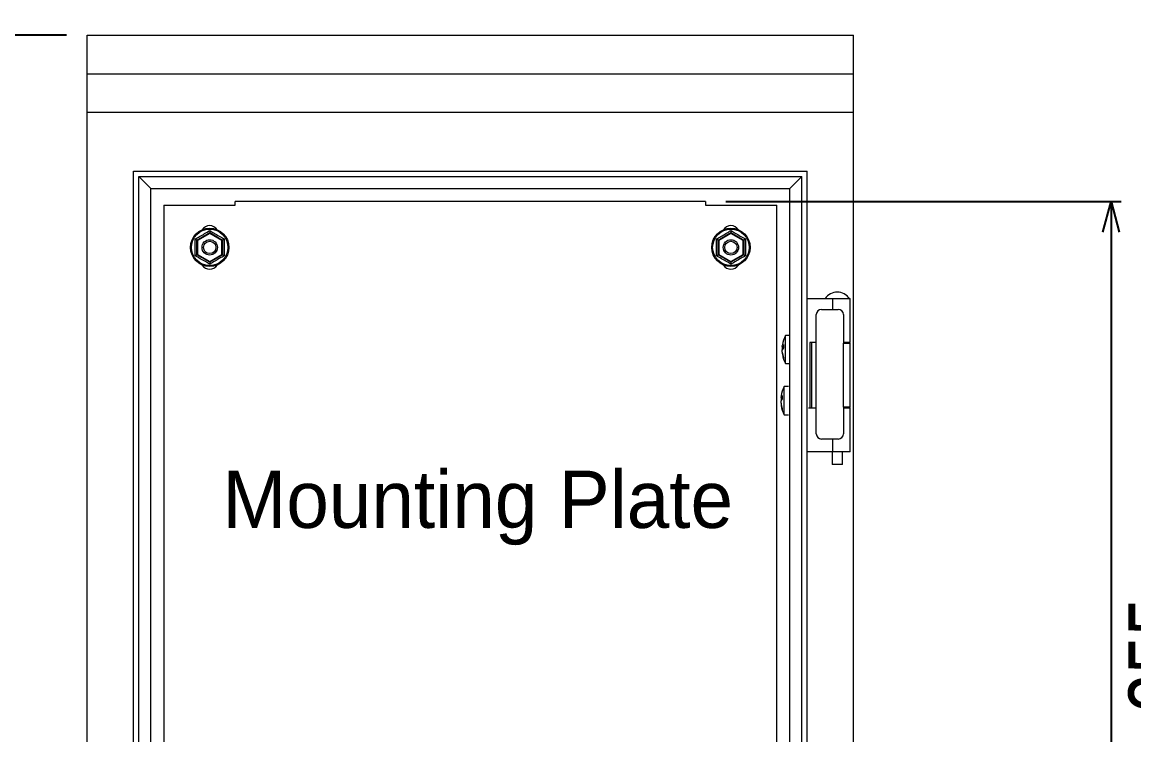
# Model space of a CAD drawing. Header units: millimetres. Extents: x 2263 to 4834, y 1210 to 3036.
# Drawn here: x 3538.7 to 3973.7, y 2434.6 to 2713.4 of the extents above; entities that cross this region are included whole.
import ezdxf

# ---------------------------------------------------------------- set-up
doc = ezdxf.new("R2010")
doc.units = ezdxf.units.MM
doc.layers.add('BUSBAR', color=3, linetype='Continuous')
doc.layers.add('GR1-1', color=3, linetype='Continuous')
doc.styles.add('ISOCP', font='angsau.ttf', dxfattribs={"height": 40})
doc.styles.add('TAMCO', font='cordia.shx', dxfattribs={"width": 0.8, "height": 25})
doc.dimstyles.new('TAMCO', dxfattribs={"dimtxt": 25, "dimasz": 12, "dimexe": 4, "dimexo": 8, "dimgap": 7, "dimtad": 2, "dimdec": 1, "dimdsep": 46, "dimtxsty": 'TAMCO', "dimblk": 'OPEN30', "dimcen": 2.5, "dimclrd": 4, "dimclre": 4, "dimclrt": 3, "dimadec": 0, "dimazin": 0, "dimtfac": 1, "dimtdec": 1, "dimtmove": 0, "dimatfit": 3, "dimldrblk": 'OPEN30', "dimfxl": 1, "dimarcsym": 0})

# ---------------------------------------------------------------- blocks, each defined once
blk = doc.blocks.new('_Open30')
at = {"color": 0, "linetype": 'ByBlock', "lineweight": -2}
for p, q in [((-1, 0.268), (0, 0)), ((0, 0), (-1, -0.268)), ((0, 0), (-1, 0))]:
    blk.add_line(p, q, dxfattribs=at)
blk = doc.blocks.new('*D42')
at = {"color": 4, "linetype": 'ByBlock', "lineweight": -2}
for p, q in [((3814.04, 2643.33), (3968.81, 2643.33)), ((3964.81, 2631.33), (3964.81, 2300.33)), ((3814.04, 2288.33), (3968.81, 2288.33))]:
    blk.add_line(p, q, dxfattribs=at)
at = {"layer": 'DEFPOINTS', "color": 0, "linetype": 'ByBlock'}
for p in [(3806.04, 2643.33), (3806.04, 2288.33), (3964.81, 2288.33)]:
    blk.add_point(p, dxfattribs=at)
at = {"color": 4, "linetype": 'ByBlock', "lineweight": -2, "xscale": 12, "yscale": 12, "zscale": 12}
for p, rotation in [((3964.81, 2643.33), 90), ((3964.81, 2288.33), 270)]:
    blk.add_blockref('_Open30', p, dxfattribs=dict(at, rotation=rotation))
at = {"color": 3, "linetype": 'ByBlock', "lineweight": 9, "insert": (3984.31, 2465.83), "char_height": 25, "attachment_point": 5, "rotation": 90, "style": 'TAMCO'}
blk.add_mtext('355', dxfattribs=at)
blk = doc.blocks.new('*D55')
at = {"layer": 'BUSBAR', "color": 4, "lineweight": -2}
for p, q in [((3556.04, 2708.33), (3455, 2708.33)), ((3459, 2270.33), (3459, 2696.33)), ((3556.04, 2258.33), (3455, 2258.33))]:
    blk.add_line(p, q, dxfattribs=at)
at = {"layer": 'DEFPOINTS', "color": 0}
for p in [(3459, 2708.33), (3564.04, 2708.33), (3564.04, 2258.33)]:
    blk.add_point(p, dxfattribs=at)
at = {"layer": 'BUSBAR', "color": 4, "lineweight": -2, "xscale": 12, "yscale": 12, "zscale": 12}
for p, rotation in [((3459, 2708.33), 90), ((3459, 2258.33), 270)]:
    blk.add_blockref('_Open30', p, dxfattribs=dict(at, rotation=rotation))
at = {"layer": 'BUSBAR', "color": 3, "lineweight": 9, "insert": (3439.5, 2483.33), "char_height": 25, "attachment_point": 5, "rotation": 90, "style": 'TAMCO'}
blk.add_mtext('450', dxfattribs=at)
blk = doc.blocks.new('*D57')
at = {"color": 4, "lineweight": -2}
for p, q in [((3564.04, 2716.33), (3564.04, 2768.15)), ((3864.04, 2716.33), (3864.04, 2768.15)), ((3576.04, 2764.15), (3852.04, 2764.15))]:
    blk.add_line(p, q, dxfattribs=at)
at = {"layer": 'DEFPOINTS', "color": 0}
for p in [(3864.04, 2764.15), (3564.04, 2708.33), (3864.04, 2708.33)]:
    blk.add_point(p, dxfattribs=at)
at = {"color": 4, "lineweight": -2, "xscale": 12, "yscale": 12, "zscale": 12, "rotation": 180}
blk.add_blockref('_Open30', (3564.04, 2764.15), dxfattribs=at)
at = {"color": 4, "lineweight": -2, "xscale": 12, "yscale": 12, "zscale": 12}
blk.add_blockref('_Open30', (3864.04, 2764.15), dxfattribs=at)
at = {"color": 3, "insert": (3714.04, 2783.65), "char_height": 25, "attachment_point": 5, "style": 'TAMCO'}
blk.add_mtext('300', dxfattribs=at)

msp = doc.modelspace()

# ---------------------------------------------------------------- linework, layer by layer
at = {"color": 7, "linetype": 'Continuous', "lineweight": 9}
for p, q in [((3564.04, 2708.33), (3864.04, 2708.33)), ((3564.04, 2258.33), (3564.04, 2708.33)), ((3864.04, 2258.33), (3864.04, 2708.33)), ((3564.04, 2693.3), (3864.04, 2693.3)), ((3564.04, 2678.3), (3864.04, 2678.3)), ((3582.16, 2655.2), (3845.91, 2655.2)), ((3582.16, 2276.45), (3582.16, 2655.2)), ((3845.91, 2276.45), (3845.91, 2655.2)), ((3584.28, 2278.57), (3584.28, 2653.08)), ((3589.04, 2648.33), (3584.28, 2653.08)), ((3584.28, 2653.08), (3843.79, 2653.08)), ((3843.79, 2653.08), (3839.04, 2648.33)), ((3843.79, 2278.57), (3843.79, 2653.08)), ((3589.04, 2283.33), (3589.04, 2648.33)), ((3589.04, 2648.33), (3839.04, 2648.33)), ((3839.04, 2283.33), (3839.04, 2648.33)), ((3594.04, 2641.83), (3594.04, 2289.83)), ((3594.04, 2641.83), (3622.04, 2641.83)), ((3622.04, 2641.83), (3622.04, 2643.33)), ((3806.04, 2643.33), (3622.04, 2643.33)), ((3806.04, 2643.33), (3806.04, 2641.83)), ((3806.04, 2641.83), (3834.04, 2641.83)), ((3834.04, 2289.83), (3834.04, 2641.83)), ((3607.04, 2628.21), (3612.04, 2631.1)), ((3607.29, 2628.07), (3607.04, 2628.21)), ((3607.04, 2622.44), (3607.04, 2628.21)), ((3612.04, 2630.81), (3607.29, 2628.07)), ((3607.29, 2628.07), (3607.29, 2622.58)), ((3612.04, 2630.81), (3612.04, 2631.1)), ((3612.04, 2631.1), (3617.04, 2628.21)), ((3616.79, 2628.07), (3612.04, 2630.81)), ((3617.04, 2628.21), (3616.79, 2628.07)), ((3616.79, 2622.58), (3616.79, 2628.07)), ((3617.04, 2628.21), (3617.04, 2622.44)), ((3811.04, 2628.21), (3816.04, 2631.1)), ((3811.29, 2628.07), (3811.04, 2628.21)), ((3811.04, 2622.44), (3811.04, 2628.21)), ((3816.04, 2630.81), (3811.29, 2628.07)), ((3811.29, 2628.07), (3811.29, 2622.58)), ((3816.04, 2630.81), (3816.04, 2631.1)), ((3816.04, 2631.1), (3821.04, 2628.21)), ((3820.79, 2628.07), (3816.04, 2630.81)), ((3821.04, 2628.21), (3820.79, 2628.07)), ((3820.79, 2622.58), (3820.79, 2628.07)), ((3821.04, 2628.21), (3821.04, 2622.44)), ((3607.29, 2622.58), (3607.04, 2622.44)), ((3612.04, 2619.55), (3607.04, 2622.44)), ((3607.29, 2622.58), (3612.04, 2619.84)), ((3612.04, 2619.84), (3616.79, 2622.58)), ((3617.04, 2622.44), (3612.04, 2619.55)), ((3612.04, 2619.55), (3612.04, 2619.84)), ((3617.04, 2622.44), (3616.79, 2622.58)), ((3811.29, 2622.58), (3811.04, 2622.44)), ((3816.04, 2619.55), (3811.04, 2622.44)), ((3811.29, 2622.58), (3816.04, 2619.84)), ((3816.04, 2619.84), (3820.79, 2622.58)), ((3821.04, 2622.44), (3816.04, 2619.55)), ((3816.04, 2619.55), (3816.04, 2619.84)), ((3821.04, 2622.44), (3820.79, 2622.58)), ((3845.91, 2605.33), (3855.95, 2605.33)), ((3855.95, 2605.33), (3862.66, 2605.33)), ((3855.95, 2601.03), (3855.95, 2605.33)), ((3849.46, 2552.33), (3849.46, 2599.03)), ((3851.46, 2601.03), (3858.06, 2601.03)), ((3860.06, 2599.03), (3860.06, 2587.83)), ((3837.41, 2579.83), (3837.41, 2590.83)), ((3836.14, 2586.52), (3836.14, 2586.9)), ((3836.17, 2586.52), (3836.14, 2586.36)), ((3836.14, 2586.36), (3836.14, 2585.44)), ((3836.14, 2584.3), (3836.14, 2585.21)), ((3836.14, 2584.13), (3836.14, 2583.75)), ((3849.46, 2588.13), (3846.93, 2588.13)), ((3846.93, 2588.13), (3846.93, 2562.53)), ((3847.61, 2588.13), (3847.61, 2562.53)), ((3862.66, 2588.13), (3860.06, 2588.13)), ((3860.06, 2587.83), (3862.56, 2587.83)), ((3860.06, 2562.83), (3860.06, 2587.83)), ((3862.56, 2587.83), (3862.56, 2562.83)), ((3835.64, 2566.52), (3835.64, 2566.9)), ((3836.91, 2559.83), (3836.91, 2570.83)), ((3835.67, 2566.52), (3835.64, 2566.36)), ((3835.64, 2566.36), (3835.64, 2565.44)), ((3835.64, 2564.3), (3835.64, 2565.21)), ((3835.64, 2564.13), (3835.64, 2563.75)), ((3846.43, 2562.53), (3848.96, 2562.53)), ((3862.56, 2562.83), (3860.06, 2562.83)), ((3860.06, 2562.83), (3860.06, 2552.33)), ((3860.06, 2562.53), (3862.66, 2562.53)), ((3858.06, 2550.33), (3851.46, 2550.33)), ((3855.95, 2545.33), (3855.95, 2550.33)), ((3855.95, 2545.33), (3845.91, 2545.33)), ((3862.66, 2545.33), (3855.95, 2545.33)), ((3857.66, 2540.33), (3855.66, 2540.33)), ((3859.66, 2540.33), (3857.66, 2540.33))]:
    msp.add_line(p, q, dxfattribs=at)
at = {"color": 7, "linetype": 'Continuous', "lineweight": 9, "flags": 128}
for points in [[(3836.14, 2585.44), (3836.18, 2585.34), (3836.19, 2585.33)], [(3835.64, 2565.44), (3835.68, 2565.34), (3835.69, 2565.33)]]:
    msp.add_lwpolyline(points, dxfattribs=at)
at = {"color": 7, "linetype": 'Continuous', "lineweight": 9}
for centre, radius in [((3612.04, 2625.33), 7.5), ((3612.04, 2625.33), 7.16), ((3816.04, 2625.33), 7.5), ((3816.04, 2625.33), 7.16), ((3612.04, 2625.33), 3), ((3612.04, 2625.33), 2.41), ((3816.04, 2625.33), 3), ((3816.04, 2625.33), 2.41)]:
    msp.add_circle(centre, radius, dxfattribs=at)
for centre, radius, start, end in [((3612.04, 2630.33), 3.5, 32.8783, 147.1217), ((3816.04, 2630.33), 3.5, 32.8783, 147.1217), ((3612.04, 2620.33), 3.5, 212.8783, 327.1217), ((3816.04, 2620.33), 3.5, 212.8783, 327.1217), ((3857.66, 2602.06), 5.76, 34.4829, 145.5171), ((3851.46, 2599.03), 2, 90, 180), ((3858.06, 2599.03), 2, 0, 90), ((3847.74, 2585.33), 11.7, 151.9602, 170.8557), ((3838.48, 2585.73), 2.46, 138.6061, 161.3017), ((3838.48, 2584.42), 2.46, 138.6064, 161.3014), ((3846.16, 2585.62), 10.1, 187.5108, 199.3701), ((3847.65, 2586.7), 11.04, 176.5934, 183.4066), ((3846.16, 2585.07), 10.1, 187.5108, 199.37), ((3847.74, 2585.33), 11.7, 189.1443, 208.0398), ((3838.5, 2581.99), 1.89, 171.7653, 188.2347), ((3837.98, 2565.73), 2.46, 138.6056, 161.3021), ((3847.24, 2565.33), 11.7, 151.9602, 170.8557), ((3847.15, 2566.7), 11.04, 176.5934, 183.4066), ((3837.98, 2564.42), 2.46, 138.6056, 161.3021), ((3845.66, 2565.62), 10.1, 187.511, 199.37), ((3845.66, 2565.07), 10.1, 187.5109, 199.3701), ((3847.24, 2565.33), 11.7, 189.1443, 208.0398), ((3838, 2561.99), 1.89, 171.765, 188.235), ((3851.46, 2552.33), 2, 180, 270), ((3858.06, 2552.33), 2, 270, 0)]:
    msp.add_arc(centre, radius, start, end, dxfattribs=at)
for points, knots in [([(3606.33, 2628.62), (3606.91, 2628.94), (3608.15, 2629.62), (3610.08, 2630.72), (3611.38, 2631.51), (3612.04, 2631.91)], [0, 0, 0, 0, 0.302131, 0.647328, 1, 1, 1, 1]), ([(3612.04, 2631.91), (3612.04, 2631.91), (3612.04, 2631.79), (3612.04, 2631.57), (3612.04, 2631.31), (3612.04, 2631.14), (3612.04, 2631.11), (3612.04, 2631.1)], [0, 0, 0, 0, 0.004705, 0.271149, 0.530769, 0.764908, 1, 1, 1, 1]), ([(3612.04, 2631.91), (3612.6, 2631.57), (3613.81, 2630.84), (3615.73, 2629.72), (3617.07, 2628.99), (3617.74, 2628.62)], [0, 0, 0, 0, 0.302131, 0.647328, 1, 1, 1, 1]), ([(3810.33, 2628.62), (3810.91, 2628.94), (3812.15, 2629.62), (3814.08, 2630.72), (3815.38, 2631.51), (3816.04, 2631.91)], [0, 0, 0, 0, 0.302131, 0.647329, 1, 1, 1, 1]), ([(3816.04, 2631.91), (3816.04, 2631.91), (3816.04, 2631.79), (3816.04, 2631.57), (3816.04, 2631.31), (3816.04, 2631.14), (3816.04, 2631.11), (3816.04, 2631.1)], [0, 0, 0, 0, 0.004705, 0.271149, 0.530769, 0.764908, 1, 1, 1, 1]), ([(3816.04, 2631.91), (3816.6, 2631.57), (3817.81, 2630.84), (3819.73, 2629.72), (3821.07, 2628.99), (3821.74, 2628.62)], [0, 0, 0, 0, 0.302131, 0.647328, 1, 1, 1, 1]), ([(3606.33, 2628.62), (3606.34, 2628.62), (3606.44, 2628.56), (3606.63, 2628.45), (3606.85, 2628.32), (3607.01, 2628.23), (3607.03, 2628.22), (3607.04, 2628.21)], [0, 0, 0, 0, 0.004709, 0.27115, 0.530773, 0.764909, 1, 1, 1, 1]), ([(3606.33, 2622.03), (3606.35, 2622.69), (3606.38, 2624.1), (3606.38, 2626.33), (3606.35, 2627.85), (3606.33, 2628.62)], [0, 0, 0, 0, 0.302131, 0.647329, 1, 1, 1, 1]), ([(3617.04, 2628.21), (3617.05, 2628.22), (3617.07, 2628.23), (3617.22, 2628.32), (3617.44, 2628.45), (3617.64, 2628.56), (3617.74, 2628.62), (3617.74, 2628.62)], [0, 0, 0, 0, 0.235091, 0.469227, 0.72885, 0.995291, 1, 1, 1, 1]), ([(3617.74, 2628.62), (3617.73, 2627.96), (3617.7, 2626.55), (3617.69, 2624.33), (3617.72, 2622.8), (3617.74, 2622.03)], [0, 0, 0, 0, 0.302131, 0.647327, 1, 1, 1, 1]), ([(3810.33, 2628.62), (3810.34, 2628.62), (3810.44, 2628.56), (3810.63, 2628.45), (3810.85, 2628.32), (3811.01, 2628.23), (3811.03, 2628.22), (3811.04, 2628.21)], [0, 0, 0, 0, 0.004705, 0.27115, 0.530774, 0.764909, 1, 1, 1, 1]), ([(3810.33, 2622.03), (3810.35, 2622.69), (3810.38, 2624.1), (3810.38, 2626.33), (3810.35, 2627.85), (3810.33, 2628.62)], [0, 0, 0, 0, 0.302131, 0.647329, 1, 1, 1, 1]), ([(3821.04, 2628.21), (3821.05, 2628.22), (3821.07, 2628.23), (3821.22, 2628.32), (3821.44, 2628.45), (3821.64, 2628.56), (3821.74, 2628.62), (3821.74, 2628.62)], [0, 0, 0, 0, 0.235091, 0.469226, 0.72885, 0.995295, 1, 1, 1, 1]), ([(3821.74, 2628.62), (3821.73, 2627.96), (3821.7, 2626.55), (3821.69, 2624.33), (3821.72, 2622.8), (3821.74, 2622.03)], [0, 0, 0, 0, 0.302131, 0.647327, 1, 1, 1, 1]), ([(3606.33, 2622.03), (3606.34, 2622.03), (3606.44, 2622.09), (3606.63, 2622.2), (3606.85, 2622.33), (3607.01, 2622.42), (3607.03, 2622.43), (3607.04, 2622.44)], [0, 0, 0, 0, 0.004714, 0.271154, 0.530773, 0.764909, 1, 1, 1, 1]), ([(3612.04, 2618.74), (3611.47, 2619.08), (3610.27, 2619.81), (3608.34, 2620.93), (3607.01, 2621.66), (3606.33, 2622.03)], [0, 0, 0, 0, 0.302131, 0.647328, 1, 1, 1, 1]), ([(3617.74, 2622.03), (3617.16, 2621.72), (3615.93, 2621.04), (3614, 2619.93), (3612.7, 2619.14), (3612.04, 2618.74)], [0, 0, 0, 0, 0.302131, 0.647329, 1, 1, 1, 1]), ([(3612.04, 2619.55), (3612.04, 2619.54), (3612.04, 2619.52), (3612.04, 2619.34), (3612.04, 2619.08), (3612.04, 2618.86), (3612.04, 2618.74), (3612.04, 2618.74)], [0, 0, 0, 0, 0.235092, 0.469231, 0.728851, 0.995295, 1, 1, 1, 1]), ([(3617.04, 2622.44), (3617.05, 2622.43), (3617.07, 2622.42), (3617.22, 2622.33), (3617.44, 2622.2), (3617.64, 2622.09), (3617.74, 2622.03), (3617.74, 2622.03)], [0, 0, 0, 0, 0.235091, 0.469227, 0.728846, 0.995286, 1, 1, 1, 1]), ([(3810.33, 2622.03), (3810.34, 2622.03), (3810.44, 2622.09), (3810.63, 2622.2), (3810.85, 2622.33), (3811.01, 2622.42), (3811.03, 2622.43), (3811.04, 2622.44)], [0, 0, 0, 0, 0.00471, 0.271155, 0.530774, 0.764909, 1, 1, 1, 1]), ([(3816.04, 2618.74), (3815.47, 2619.08), (3814.27, 2619.81), (3812.34, 2620.93), (3811.01, 2621.66), (3810.33, 2622.03)], [0, 0, 0, 0, 0.302131, 0.647328, 1, 1, 1, 1]), ([(3821.74, 2622.03), (3821.16, 2621.72), (3819.93, 2621.04), (3818, 2619.93), (3816.7, 2619.14), (3816.04, 2618.74)], [0, 0, 0, 0, 0.30213, 0.647329, 1, 1, 1, 1]), ([(3816.04, 2619.55), (3816.04, 2619.54), (3816.04, 2619.52), (3816.04, 2619.34), (3816.04, 2619.08), (3816.04, 2618.86), (3816.04, 2618.74), (3816.04, 2618.74)], [0, 0, 0, 0, 0.235092, 0.469231, 0.728851, 0.995295, 1, 1, 1, 1]), ([(3821.04, 2622.44), (3821.05, 2622.43), (3821.07, 2622.42), (3821.22, 2622.33), (3821.44, 2622.2), (3821.64, 2622.09), (3821.74, 2622.03), (3821.74, 2622.03)], [0, 0, 0, 0, 0.235091, 0.469226, 0.728845, 0.99529, 1, 1, 1, 1]), ([(3836.14, 2586.36), (3836.31, 2586.35), (3836.51, 2586.33), (3836.7, 2586.32), (3836.73, 2586.31)], [0, 0, 0, 0, 0.840043, 1, 1, 1, 1]), ([(3835.64, 2566.36), (3835.81, 2566.35), (3836.01, 2566.33), (3836.2, 2566.32), (3836.23, 2566.31)], [0, 0, 0, 0, 0.840042, 1, 1, 1, 1])]:
    msp.add_open_spline(points, degree=3, knots=knots, dxfattribs=at)
for points in [[(3862.66, 2588.13), (3862.66, 2605.33)], [(3839.04, 2590.83), (3837.41, 2590.83)], [(3836.14, 2586.52), (3836.63, 2586.51)], [(3837.41, 2579.83), (3839.04, 2579.83)], [(3838.54, 2570.83), (3836.91, 2570.83)], [(3835.64, 2566.52), (3836.13, 2566.51)], [(3862.66, 2545.33), (3862.66, 2562.53)], [(3836.91, 2559.83), (3838.54, 2559.83)], [(3855.66, 2545.33), (3855.66, 2540.33)], [(3859.66, 2540.33), (3859.66, 2545.33)]]:
    msp.add_open_spline(points, degree=1, dxfattribs=at)

# ---------------------------------------------------------------- texts
at = {"layer": 'GR1-1', "color": 3, "lineweight": 9, "insert": (3617.07, 2537.93), "char_height": 22.4, "attachment_point": 1, "style": 'ISOCP'}
msp.add_mtext('Mounting Plate', dxfattribs=at)

# ---------------------------------------------------------------- dimensions: what is measured, and where the dimension line sits
at = {"color": 3}
dim = msp.add_linear_dim(base=(3864.04, 2764.15), p1=(3564.04, 2708.33), p2=(3864.04, 2708.33), dimstyle='TAMCO', override={"dimfxl": 0.3, "dimarcsym": 1}, dxfattribs=at)
dim.commit()
dim.dimension.update_dxf_attribs({"geometry": '*D57', "text_midpoint": (3714.04, 2783.65)})
at = {"color": 0, "linetype": 'ByBlock', "lineweight": 9}
dim = msp.add_linear_dim(base=(3964.81, 2288.33), p1=(3806.04, 2643.33), p2=(3806.04, 2288.33), angle=90, dimstyle='TAMCO', dxfattribs=at)
dim.commit()
dim.dimension.update_dxf_attribs({"geometry": '*D42', "text_midpoint": (3984.31, 2465.83)})
at = {"layer": 'BUSBAR', "color": 2, "lineweight": 9}
dim = msp.add_linear_dim(base=(3459, 2708.33), p1=(3564.04, 2258.33), p2=(3564.04, 2708.33), angle=90, dimstyle='TAMCO', override={"dimarcsym": 1}, dxfattribs=at)
dim.commit()
dim.dimension.update_dxf_attribs({"geometry": '*D55', "text_midpoint": (3439.5, 2483.33)})

doc.saveas('drawing.dxf')
